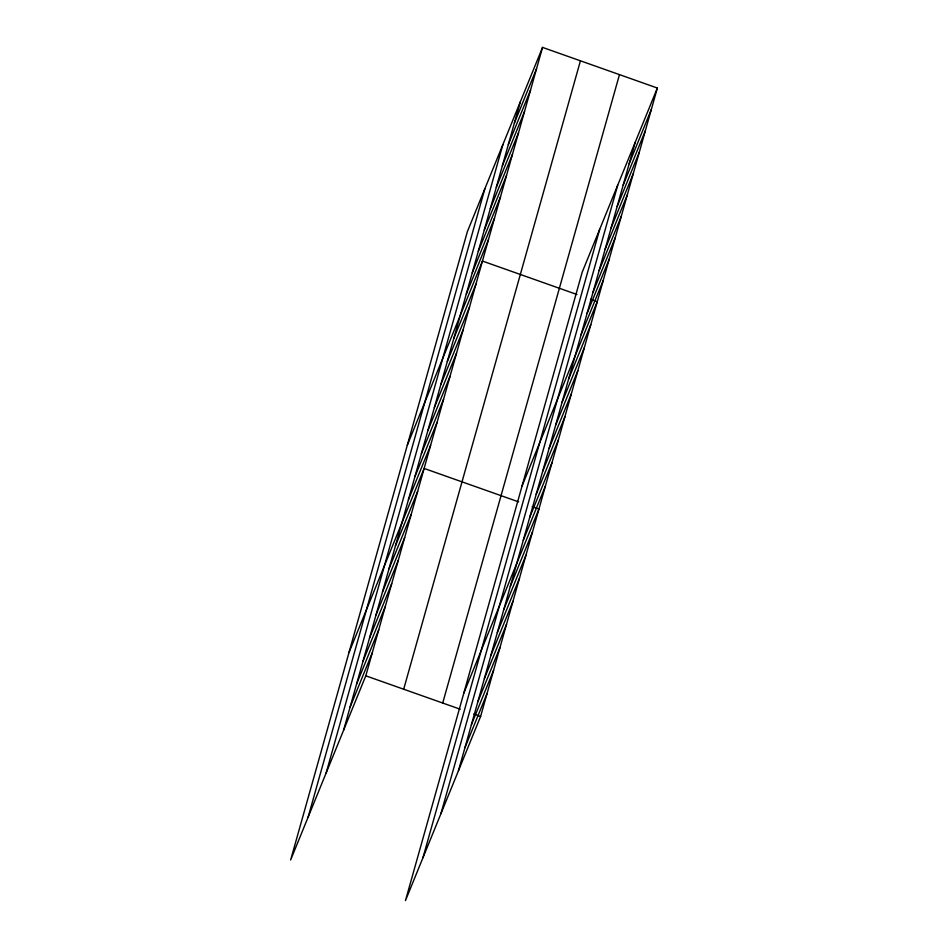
<?xml version="1.0" encoding="UTF-8"?>
<svg xmlns="http://www.w3.org/2000/svg" width="948" height="948" viewBox="0 0 948 948"><rect width="100%" height="100%" fill="white"/><g stroke="black" fill="none" stroke-linecap="round" stroke-linejoin="round"><path stroke-width="1.42" d="M308.124 817.129L484.866 188.723M326.136 772.999L502.878 144.582M343.614 730.161L520.369 101.744M542.54 47.4L467.388 231.561L290.645 859.966L365.798 675.817L542.54 47.4L657.355 88.034L480.612 716.439L405.46 900.6L582.202 272.183L657.355 88.034M403.682 689.22L580.437 60.802M442.716 703.037L619.471 74.619M422.938 857.762L599.693 229.345M440.95 813.621L617.705 185.204M458.441 770.783L635.184 142.366M514.361 123.11L536.532 68.766M508.341 144.475L530.524 90.131M502.333 165.841L524.517 111.497M496.325 187.206L518.509 132.862M490.317 208.572L512.489 154.228M484.31 229.937L506.481 175.593M478.302 251.303L500.473 196.959M472.294 272.668L494.465 218.324M466.286 294.034L488.457 239.69M407.296 445.216L482.449 261.056L576.965 294.508M453.784 338.448L475.967 284.104M447.314 361.484L469.485 307.14M440.832 384.533L463.003 330.188M434.35 407.569L456.521 353.225M427.868 430.617L450.039 376.273M421.386 453.654L443.557 399.309M414.904 476.69L437.087 422.358M408.422 499.738L430.605 445.394M348.971 652.591L424.123 468.442L518.639 501.883M395.458 545.823L417.641 491.479M388.976 568.859L411.159 514.527M382.506 591.908L404.678 537.563M376.024 614.944L398.196 560.6M369.542 637.992L391.714 583.648M363.06 661.029L385.232 606.684M356.578 684.077L378.75 629.733M350.096 707.113L372.28 652.769M629.176 163.731L651.347 109.399M623.168 185.097L645.339 130.765M617.16 206.474L639.331 152.13M611.14 227.84L633.323 173.496M605.132 249.206L627.315 194.861M599.124 270.571L621.307 216.227M593.116 291.937L615.299 237.593M587.108 313.302L609.28 258.958M581.1 334.668L603.272 280.324M522.111 485.85L597.264 301.689L590.497 299.295M568.61 379.07L590.782 324.726M562.128 402.118L584.3 347.774M555.646 425.154L577.818 370.81M549.165 448.203L571.348 393.858M542.683 471.239L564.866 416.895M536.201 494.287L558.384 439.943M529.719 517.324L551.902 462.98M523.249 540.372L545.42 486.028M463.785 693.225L538.938 509.064L532.172 506.67M510.285 586.445L532.456 532.112M503.803 609.493L525.974 555.149M497.321 632.529L519.492 578.197M490.839 655.578L513.01 601.233M484.357 678.614L506.54 624.27M477.875 701.662L500.058 647.318M471.393 724.699L493.576 670.355M464.911 747.747L487.094 693.403M365.798 675.817L460.313 709.258M473.846 714.045L480.612 716.439"/></g></svg>
